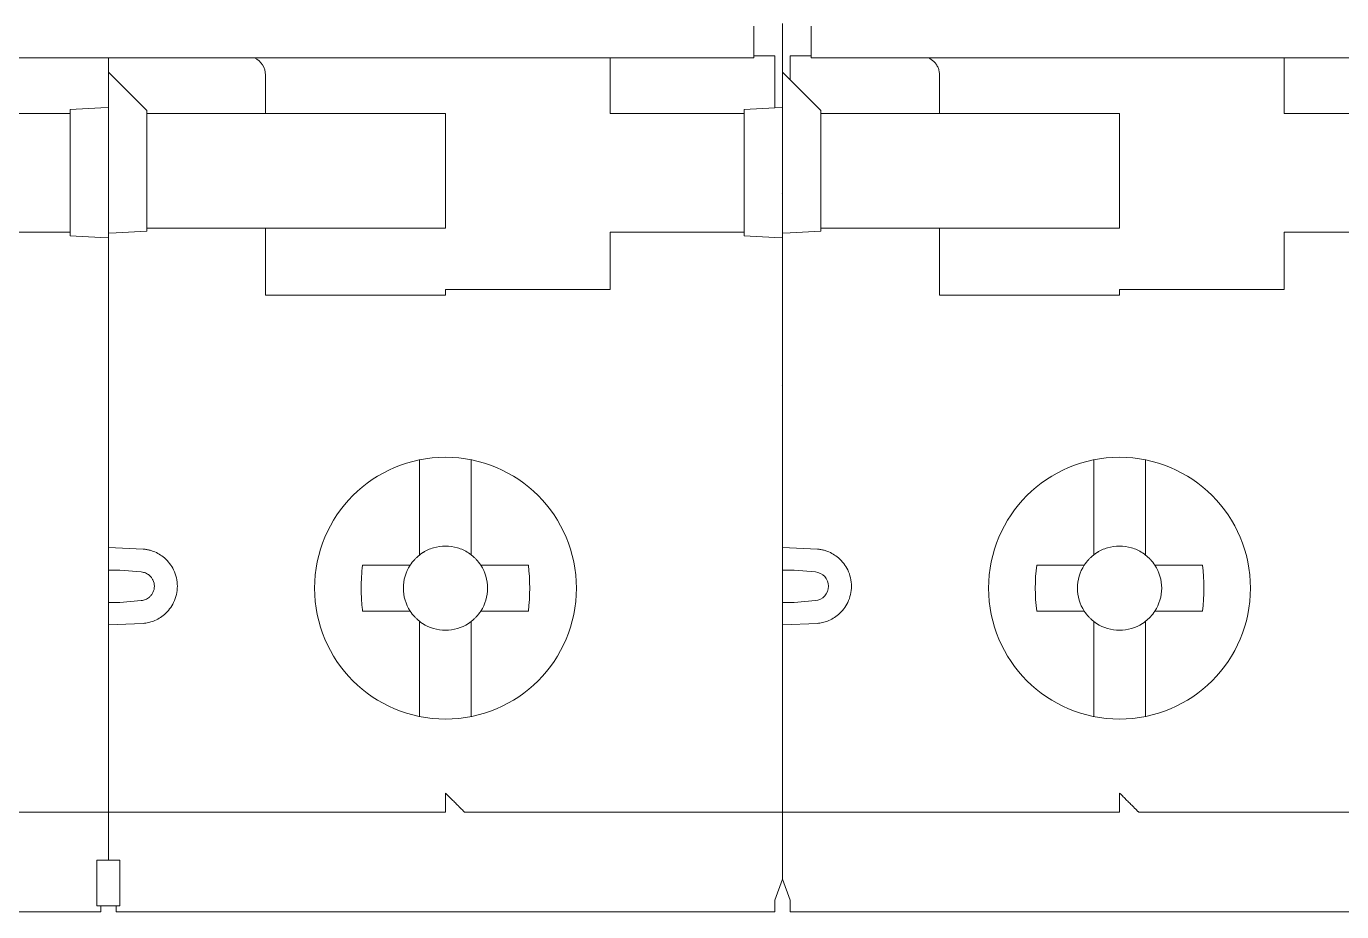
# Model space of a CAD drawing. Header units: millimetres. Extents: x 4137 to 6698, y 1400 to 3585.
# Drawn here: x 4461.8 to 4496.15, y 2326.03 to 2349.15 of the extents above; entities that cross this region are included whole.
import ezdxf

# ---------------------------------------------------------------- set-up
doc = ezdxf.new("R2010")
doc.units = ezdxf.units.MM
doc.layers.add('000-PI-Oprema', color=30, linetype='Continuous', lineweight=5)

msp = doc.modelspace()

# ---------------------------------------------------------------- linework, layer by layer
at = {"layer": '000-PI-Oprema', "color": 0, "lineweight": 0}
for p, q in [((4481.548, 2349.228), (4481.548, 2347.031)), ((4481.548, 2347.955), (4481.548, 2349.228)), ((4451.198, 2348.331), (4476.698, 2348.331)), ((4463.948, 2348.331), (4463.948, 2347.955)), ((4476.698, 2348.33), (4480.798, 2348.33)), ((4477.048, 2348.33), (4477.048, 2346.878)), ((4481.348, 2348.378), (4480.798, 2348.378)), ((4481.348, 2348.378), (4481.348, 2347.02)), ((4482.298, 2348.378), (4481.748, 2348.378)), ((4482.298, 2348.33), (4486.398, 2348.33)), ((4486.398, 2348.331), (4511.898, 2348.331)), ((4494.648, 2346.878), (4494.648, 2348.331)), ((4463.948, 2347.955), (4464.148, 2347.755)), ((4463.948, 2347.031), (4463.948, 2347.955)), ((4468.048, 2346.878), (4468.048, 2347.878)), ((4481.548, 2343.778), (4481.548, 2347.955)), ((4481.548, 2347.955), (4481.748, 2347.755)), ((4481.748, 2347.755), (4481.748, 2347.878)), ((4485.648, 2346.878), (4485.648, 2347.878)), ((4464.148, 2347.755), (4464.948, 2346.955)), ((4481.748, 2347.755), (4482.548, 2346.955)), ((4459.848, 2346.878), (4462.948, 2346.878)), ((4462.948, 2346.978), (4463.748, 2347.02)), ((4462.948, 2346.978), (4462.948, 2346.878)), ((4462.948, 2346.878), (4462.948, 2343.778)), ((4463.948, 2347.031), (4463.748, 2347.02)), ((4463.948, 2347.031), (4463.948, 2343.778)), ((4464.948, 2346.955), (4464.948, 2346.878)), ((4464.948, 2346.878), (4468.048, 2346.878)), ((4464.948, 2346.878), (4464.948, 2343.878)), ((4468.448, 2346.878), (4468.048, 2346.878)), ((4472.748, 2346.878), (4468.448, 2346.878)), ((4472.748, 2343.878), (4472.748, 2346.878)), ((4477.448, 2346.878), (4477.048, 2346.878)), ((4477.448, 2346.878), (4480.548, 2346.878)), ((4480.548, 2346.978), (4481.348, 2347.02)), ((4480.548, 2346.878), (4480.548, 2346.978)), ((4480.548, 2343.778), (4480.548, 2346.878)), ((4481.548, 2347.031), (4481.348, 2347.02)), ((4481.548, 2347.031), (4481.548, 2343.626)), ((4482.548, 2346.955), (4482.548, 2346.878)), ((4485.648, 2346.878), (4482.548, 2346.878)), ((4482.548, 2346.878), (4482.548, 2343.878)), ((4485.648, 2346.878), (4486.048, 2346.878)), ((4486.048, 2346.878), (4490.348, 2346.878)), ((4490.348, 2346.878), (4490.348, 2343.878)), ((4495.048, 2346.878), (4494.648, 2346.878)), ((4495.048, 2346.878), (4498.148, 2346.878)), ((4481.548, 2344.778), (4481.543, 2344.783)), ((4481.553, 2344.578), (4481.548, 2344.578)), ((4462.948, 2343.778), (4459.848, 2343.778)), ((4462.948, 2343.678), (4462.948, 2343.778)), ((4463.748, 2343.636), (4462.948, 2343.678)), ((4463.748, 2343.636), (4463.948, 2343.626)), ((4463.948, 2343.75), (4463.948, 2343.778)), ((4463.948, 2343.75), (4464.148, 2343.76)), ((4463.948, 2343.75), (4463.948, 2343.626)), ((4464.948, 2343.802), (4464.148, 2343.76)), ((4464.948, 2343.878), (4464.948, 2343.802)), ((4468.048, 2343.878), (4464.948, 2343.878)), ((4468.048, 2342.128), (4468.048, 2343.878)), ((4468.048, 2343.878), (4468.448, 2343.878)), ((4468.448, 2343.878), (4472.748, 2343.878)), ((4477.448, 2343.778), (4477.048, 2343.778)), ((4477.048, 2342.278), (4477.048, 2343.778)), ((4477.448, 2343.778), (4480.548, 2343.778)), ((4480.548, 2343.678), (4480.548, 2343.778)), ((4481.348, 2343.636), (4480.548, 2343.678)), ((4481.548, 2343.626), (4481.348, 2343.636)), ((4481.548, 2343.75), (4481.748, 2343.76)), ((4481.548, 2343.75), (4481.548, 2335.855)), ((4482.548, 2343.802), (4481.748, 2343.76)), ((4482.548, 2343.878), (4482.548, 2343.802)), ((4485.648, 2343.878), (4482.548, 2343.878)), ((4485.648, 2342.128), (4485.648, 2343.878)), ((4485.648, 2343.878), (4486.048, 2343.878)), ((4490.348, 2343.878), (4486.048, 2343.878)), ((4495.048, 2343.778), (4494.648, 2343.778)), ((4494.648, 2343.778), (4494.648, 2342.278)), ((4498.148, 2343.778), (4495.048, 2343.778)), ((4463.948, 2335.855), (4463.948, 2343.626)), ((4481.548, 2343.626), (4481.548, 2329.478)), ((4472.748, 2342.278), (4472.748, 2342.128)), ((4472.748, 2342.278), (4477.048, 2342.278)), ((4490.348, 2342.278), (4490.348, 2342.128)), ((4494.648, 2342.278), (4490.348, 2342.278)), ((4472.748, 2342.128), (4468.048, 2342.128)), ((4490.348, 2342.128), (4485.648, 2342.128)), ((4481.548, 2339.978), (4481.553, 2339.978)), ((4481.543, 2339.773), (4481.548, 2339.778)), ((4472.073, 2337.829), (4472.073, 2337.755)), ((4473.423, 2337.755), (4473.423, 2337.829)), ((4489.673, 2337.817), (4489.673, 2337.755)), ((4491.023, 2337.755), (4491.023, 2337.817)), ((4472.073, 2337.755), (4472.073, 2335.635)), ((4473.423, 2335.347), (4473.423, 2337.755)), ((4489.673, 2337.755), (4489.673, 2335.635)), ((4491.023, 2335.635), (4491.023, 2337.755)), ((4463.948, 2335.855), (4463.948, 2333.202)), ((4481.548, 2335.681), (4481.548, 2335.854)), ((4464.858, 2335.5), (4463.948, 2335.538)), ((4482.458, 2335.5), (4481.548, 2335.538)), ((4489.673, 2335.635), (4489.673, 2335.347)), ((4491.023, 2335.635), (4491.023, 2335.347)), ((4470.584, 2335.078), (4471.442, 2335.078)), ((4474.912, 2335.078), (4474.054, 2335.078)), ((4488.184, 2335.078), (4489.042, 2335.078)), ((4492.512, 2335.078), (4491.654, 2335.078)), ((4464.248, 2334.951), (4464.805, 2334.902)), ((4481.548, 2334.106), (4481.548, 2334.951)), ((4481.848, 2334.951), (4482.405, 2334.902)), ((4464.248, 2334.106), (4464.805, 2334.155)), ((4482.405, 2334.155), (4481.848, 2334.106)), ((4471.442, 2333.878), (4470.584, 2333.878)), ((4474.912, 2333.878), (4474.054, 2333.878)), ((4489.042, 2333.878), (4488.184, 2333.878)), ((4492.512, 2333.878), (4491.654, 2333.878)), ((4463.948, 2333.519), (4464.858, 2333.557)), ((4481.548, 2333.519), (4482.458, 2333.557)), ((4489.673, 2333.61), (4489.673, 2333.322)), ((4491.023, 2333.61), (4491.023, 2333.322)), ((4463.948, 2329.478), (4463.948, 2333.202)), ((4472.073, 2333.322), (4472.073, 2331.202)), ((4473.423, 2331.202), (4473.423, 2333.322)), ((4481.548, 2333.203), (4481.548, 2333.256)), ((4481.548, 2333.202), (4481.548, 2329.478)), ((4489.673, 2333.322), (4489.673, 2331.202)), ((4491.023, 2331.202), (4491.023, 2333.322)), ((4472.073, 2331.202), (4472.073, 2331.128)), ((4473.423, 2331.128), (4473.423, 2331.202)), ((4489.673, 2331.202), (4489.673, 2331.128)), ((4491.023, 2331.128), (4491.023, 2331.202)), ((4463.948, 2329.478), (4463.948, 2327.378)), ((4481.548, 2329.478), (4481.548, 2326.878)), ((4481.548, 2329.478), (4481.548, 2326.878)), ((4463.948, 2328.628), (4455.648, 2328.628)), ((4472.748, 2328.628), (4463.948, 2328.628)), ((4481.548, 2328.628), (4473.248, 2328.628)), ((4481.548, 2328.628), (4490.348, 2328.628)), ((4499.148, 2328.628), (4490.848, 2328.628)), ((4464.248, 2327.378), (4463.648, 2327.378)), ((4481.548, 2326.878), (4481.348, 2326.328)), ((4481.548, 2326.878), (4481.748, 2326.329)), ((4463.748, 2326.178), (4463.648, 2326.178)), ((4464.148, 2326.178), (4463.748, 2326.178)), ((4464.248, 2326.178), (4464.148, 2326.178)), ((4463.748, 2326.028), (4458.968, 2326.028)), ((4468.948, 2326.028), (4464.148, 2326.028)), ((4468.948, 2326.028), (4476.568, 2326.028)), ((4481.348, 2326.028), (4476.568, 2326.028)), ((4486.548, 2326.028), (4481.748, 2326.028)), ((4494.168, 2326.028), (4486.548, 2326.028)), ((4498.948, 2326.028), (4494.168, 2326.028))]:
    msp.add_line(p, q, dxfattribs=at)
for centre in [(4472.748, 2334.478), (4490.348, 2334.478)]:
    msp.add_circle(centre, 3.418, dxfattribs=at)
for centre, radius, start, end in [((4467.548, 2347.878), 0.5, 0, 64.7859), ((4472.748, 2334.478), 1.1, 123.0557, 133.0681), ((4472.748, 2334.478), 1.1, 46.9319, 56.9443), ((4490.348, 2334.478), 1.1, 123.0557, 133.0681), ((4490.348, 2334.478), 1.1, 46.9319, 56.9443), ((4472.748, 2334.478), 1.1, 136.9319, 146.9443), ((4472.748, 2334.478), 1.1, 135, 136.9319), ((4472.748, 2334.478), 1.1, 133.0681, 135), ((4472.748, 2334.478), 1.1, 45, 46.9319), ((4472.748, 2334.478), 1.1, 43.0681, 45), ((4472.748, 2334.478), 1.1, 33.0557, 43.0681), ((4490.348, 2334.478), 1.1, 136.9319, 146.9443), ((4490.348, 2334.478), 1.1, 135, 136.9319), ((4490.348, 2334.478), 1.1, 133.0681, 135), ((4490.348, 2334.478), 1.1, 33.0557, 43.0681), ((4472.748, 2334.478), 1.1, 213.0557, 223.0681), ((4472.748, 2334.478), 1.1, 223.0681, 225), ((4472.748, 2334.478), 1.1, 225, 226.9319), ((4472.748, 2334.478), 1.1, 226.9319, 236.9443), ((4472.748, 2334.478), 1.1, 303.0557, 313.0681), ((4472.748, 2334.478), 1.1, 313.0681, 315), ((4472.748, 2334.478), 1.1, 315, 316.9319), ((4472.748, 2334.478), 1.1, 316.9319, 326.9443), ((4490.348, 2334.478), 1.1, 213.0557, 223.0681), ((4490.348, 2334.478), 1.1, 223.0681, 225), ((4490.348, 2334.478), 1.1, 225, 226.9319), ((4490.348, 2334.478), 1.1, 226.9319, 236.9443), ((4490.348, 2334.478), 1.1, 303.0557, 313.0681), ((4490.348, 2334.478), 1.1, 315, 316.9319), ((4490.348, 2334.478), 1.1, 316.9319, 326.9443)]:
    msp.add_arc(centre, radius, start, end, dxfattribs=at)
for points, knots in [([(4480.798, 2349.152), (4480.798, 2349.035), (4480.798, 2348.803), (4480.798, 2348.526), (4480.798, 2348.353), (4480.798, 2348.346), (4480.798, 2348.33)], [0, 0, 0, 0, 0.264619, 0.529237, 0.793855, 1, 1, 1, 1]), ([(4482.298, 2348.33), (4482.298, 2348.346), (4482.298, 2348.353), (4482.298, 2348.526), (4482.298, 2348.803), (4482.298, 2349.035), (4482.298, 2349.152)], [0, 0, 0, 0, 0.206145, 0.470763, 0.735381, 1, 1, 1, 1]), ([(4481.748, 2348.378), (4481.748, 2348.378), (4481.748, 2348.325), (4481.748, 2348.139), (4481.748, 2348.009), (4481.748, 2347.878)], [0, 0, 0, 0, 0.5, 0.5, 1, 1, 1, 1]), ([(4485.354, 2348.33), (4485.405, 2348.303), (4485.482, 2348.261), (4485.564, 2348.161), (4485.611, 2348.074), (4485.642, 2347.979), (4485.646, 2347.911), (4485.648, 2347.878)], [0, 0, 0, 0, 0.351287, 0.528122, 0.693874, 0.849103, 1, 1, 1, 1]), ([(4464.858, 2335.5), (4464.888, 2335.496), (4464.948, 2335.489), (4465.037, 2335.468), (4465.147, 2335.432), (4465.276, 2335.37), (4465.421, 2335.264), (4465.552, 2335.127), (4465.66, 2334.95), (4465.732, 2334.748), (4465.756, 2334.529), (4465.732, 2334.309), (4465.66, 2334.107), (4465.552, 2333.93), (4465.421, 2333.793), (4465.276, 2333.687), (4465.134, 2333.619), (4464.993, 2333.574), (4464.903, 2333.563), (4464.858, 2333.557)], [0, 0, 0, 0, 0.031513, 0.062834, 0.094232, 0.152293, 0.210532, 0.279327, 0.348301, 0.424071, 0.50002, 0.57579, 0.651739, 0.720534, 0.789508, 0.847569, 0.905809, 0.95275, 1, 1, 1, 1]), ([(4473.348, 2335.4), (4473.259, 2335.458), (4473.161, 2335.503), (4472.958, 2335.563), (4472.854, 2335.578), (4472.642, 2335.578), (4472.537, 2335.563), (4472.386, 2335.518), (4472.336, 2335.499), (4472.263, 2335.466), (4472.239, 2335.454), (4472.204, 2335.435), (4472.193, 2335.428), (4472.176, 2335.418), (4472.167, 2335.413), (4472.159, 2335.408), (4472.153, 2335.404), (4472.149, 2335.403), (4472.148, 2335.4)], [0, 0, 0, 0, 0.25, 0.25, 0.5, 0.5, 0.75, 0.75, 0.875, 0.875, 0.9375, 0.9375, 0.96875, 0.96875, 0.984375, 0.992187, 0.992187, 1, 1, 1, 1]), ([(4481.548, 2334.951), (4481.548, 2335.068), (4481.548, 2335.303), (4481.548, 2335.58), (4481.548, 2335.678), (4481.548, 2335.716)], [0, 0, 0, 0, 0.378161, 0.755931, 1, 1, 1, 1]), ([(4482.458, 2335.5), (4482.488, 2335.496), (4482.548, 2335.489), (4482.637, 2335.468), (4482.747, 2335.432), (4482.876, 2335.37), (4483.021, 2335.264), (4483.152, 2335.127), (4483.26, 2334.95), (4483.332, 2334.748), (4483.356, 2334.529), (4483.332, 2334.309), (4483.26, 2334.107), (4483.152, 2333.93), (4483.021, 2333.793), (4482.876, 2333.687), (4482.734, 2333.619), (4482.593, 2333.574), (4482.503, 2333.563), (4482.458, 2333.557)], [0, 0, 0, 0, 0.031513, 0.062834, 0.094232, 0.152293, 0.210532, 0.279327, 0.348301, 0.424071, 0.50002, 0.57579, 0.651739, 0.720534, 0.789508, 0.847569, 0.905809, 0.95275, 1, 1, 1, 1]), ([(4490.948, 2335.4), (4490.859, 2335.458), (4490.761, 2335.503), (4490.558, 2335.563), (4490.454, 2335.578), (4490.242, 2335.578), (4490.137, 2335.563), (4489.986, 2335.518), (4489.936, 2335.499), (4489.863, 2335.466), (4489.839, 2335.454), (4489.804, 2335.435), (4489.793, 2335.428), (4489.776, 2335.418), (4489.767, 2335.413), (4489.759, 2335.408), (4489.753, 2335.404), (4489.749, 2335.403), (4489.748, 2335.4)], [0, 0, 0, 0, 0.25, 0.25, 0.5, 0.5, 0.75, 0.75, 0.875, 0.875, 0.9375, 0.9375, 0.96875, 0.96875, 0.984375, 0.992188, 0.992188, 1, 1, 1, 1]), ([(4470.584, 2335.078), (4470.56, 2334.879), (4470.548, 2334.679), (4470.548, 2334.378), (4470.551, 2334.278), (4470.56, 2334.128), (4470.564, 2334.078), (4470.57, 2334.003), (4470.574, 2333.966), (4470.579, 2333.922), (4470.581, 2333.9), (4470.582, 2333.891), (4470.583, 2333.885), (4470.585, 2333.881), (4470.584, 2333.878)], [0, 0, 0, 0, 0.5, 0.5, 0.75, 0.75, 0.875, 0.875, 0.9375, 0.96875, 0.984375, 0.992188, 0.992188, 1, 1, 1, 1]), ([(4471.826, 2335.078), (4471.71, 2334.9), (4471.648, 2334.692), (4471.648, 2334.266), (4471.71, 2334.057), (4471.826, 2333.879)], [0, 0, 0, 0, 0.5, 0.5, 1, 1, 1, 1]), ([(4473.67, 2333.878), (4473.786, 2334.057), (4473.848, 2334.266), (4473.848, 2334.689), (4473.787, 2334.9), (4473.67, 2335.079)], [0, 0, 0, 0, 0.5, 0.5, 1, 1, 1, 1]), ([(4489.042, 2335.078), (4489.109, 2335.078), (4489.233, 2335.079), (4489.365, 2335.078), (4489.426, 2335.078)], [0, 0, 0, 0, 0.540007, 1, 1, 1, 1]), ([(4491.27, 2333.878), (4491.386, 2334.057), (4491.448, 2334.266), (4491.448, 2334.691), (4491.386, 2334.9), (4491.27, 2335.079)], [0, 0, 0, 0, 0.5, 0.5, 1, 1, 1, 1]), ([(4463.948, 2334.951), (4463.948, 2334.951), (4463.977, 2334.951), (4464.094, 2334.951), (4464.177, 2334.951), (4464.248, 2334.951)], [0, 0, 0, 0, 0.5, 0.5, 1, 1, 1, 1]), ([(4464.805, 2334.155), (4464.825, 2334.157), (4464.864, 2334.163), (4464.919, 2334.181), (4464.971, 2334.208), (4465.023, 2334.247), (4465.072, 2334.298), (4465.129, 2334.39), (4465.161, 2334.528), (4465.129, 2334.667), (4465.072, 2334.758), (4465.01, 2334.824), (4464.921, 2334.882), (4464.844, 2334.895), (4464.805, 2334.902)], [0, 0, 0, 0, 0.053559, 0.105722, 0.157796, 0.211095, 0.279916, 0.349203, 0.500308, 0.651412, 0.720233, 0.789521, 0.894347, 1, 1, 1, 1]), ([(4481.548, 2334.951), (4481.548, 2334.951), (4481.577, 2334.951), (4481.694, 2334.951), (4481.777, 2334.951), (4481.848, 2334.951)], [0, 0, 0, 0, 0.5, 0.5, 1, 1, 1, 1]), ([(4482.405, 2334.902), (4482.498, 2334.894), (4482.587, 2334.85), (4482.712, 2334.713), (4482.748, 2334.621), (4482.748, 2334.436), (4482.712, 2334.343), (4482.587, 2334.207), (4482.498, 2334.163), (4482.405, 2334.155)], [0, 0, 0, 0, 0.25, 0.25, 0.5, 0.5, 0.75, 0.75, 1, 1, 1, 1]), ([(4463.948, 2334.106), (4463.948, 2334.106), (4463.98, 2334.106), (4464.091, 2334.106), (4464.169, 2334.106), (4464.248, 2334.106)], [0, 0, 0, 0, 0.5, 0.5, 1, 1, 1, 1]), ([(4481.548, 2333.256), (4481.548, 2333.26), (4481.548, 2333.284), (4481.548, 2333.458), (4481.548, 2333.75), (4481.548, 2333.987), (4481.548, 2334.106)], [0, 0, 0, 0, 0.06983, 0.379482, 0.689581, 1, 1, 1, 1]), ([(4481.548, 2334.106), (4481.548, 2334.106), (4481.58, 2334.106), (4481.691, 2334.106), (4481.769, 2334.106), (4481.848, 2334.106)], [0, 0, 0, 0, 0.5, 0.5, 1, 1, 1, 1]), ([(4489.042, 2333.878), (4489.109, 2333.878), (4489.234, 2333.878), (4489.365, 2333.878), (4489.426, 2333.878)], [0, 0, 0, 0, 0.54278, 1, 1, 1, 1]), ([(4472.148, 2333.556), (4472.326, 2333.441), (4472.534, 2333.379), (4472.958, 2333.378), (4473.17, 2333.441), (4473.348, 2333.556)], [0, 0, 0, 0, 0.5, 0.5, 1, 1, 1, 1]), ([(4489.748, 2333.556), (4489.926, 2333.441), (4490.134, 2333.379), (4490.558, 2333.378), (4490.77, 2333.441), (4490.948, 2333.556)], [0, 0, 0, 0, 0.5, 0.5, 1, 1, 1, 1]), ([(4472.748, 2329.128), (4472.748, 2329.107), (4472.748, 2329.065), (4472.748, 2329.004), (4472.748, 2328.932), (4472.748, 2328.852), (4472.748, 2328.773), (4472.748, 2328.708), (4472.748, 2328.662), (4472.748, 2328.634), (4472.748, 2328.63), (4472.748, 2328.628)], [0, 0, 0, 0, 0.080758, 0.160392, 0.240099, 0.368585, 0.500066, 0.628554, 0.760036, 0.877963, 1, 1, 1, 1]), ([(4472.748, 2329.128), (4472.768, 2329.108), (4472.806, 2329.07), (4472.858, 2329.018), (4472.902, 2328.974), (4472.959, 2328.917), (4473.026, 2328.85), (4473.103, 2328.773), (4473.166, 2328.71), (4473.212, 2328.663), (4473.242, 2328.634), (4473.246, 2328.63), (4473.248, 2328.628)], [0, 0, 0, 0, 0.090531, 0.16862, 0.234268, 0.287481, 0.430984, 0.554468, 0.680793, 0.795506, 0.900919, 1, 1, 1, 1]), ([(4490.348, 2329.128), (4490.348, 2329.107), (4490.348, 2329.065), (4490.348, 2329.004), (4490.348, 2328.932), (4490.348, 2328.852), (4490.348, 2328.773), (4490.348, 2328.708), (4490.348, 2328.662), (4490.348, 2328.634), (4490.348, 2328.63), (4490.348, 2328.628)], [0, 0, 0, 0, 0.080758, 0.160392, 0.240099, 0.368585, 0.500066, 0.628554, 0.760036, 0.877963, 1, 1, 1, 1]), ([(4490.848, 2328.628), (4490.847, 2328.629), (4490.846, 2328.63), (4490.839, 2328.637), (4490.827, 2328.649), (4490.804, 2328.672), (4490.764, 2328.712), (4490.701, 2328.775), (4490.625, 2328.851), (4490.539, 2328.937), (4490.445, 2329.031), (4490.38, 2329.096), (4490.348, 2329.128)], [0, 0, 0, 0, 0.051851, 0.10362, 0.156261, 0.210683, 0.323967, 0.445967, 0.575521, 0.712834, 0.854621, 1, 1, 1, 1]), ([(4463.648, 2326.178), (4463.648, 2326.227), (4463.648, 2326.292), (4463.648, 2326.556), (4463.648, 2326.817), (4463.648, 2327.378)], [0.2858647, 0.2858647, 0.2858647, 0.2858647, 0.5, 0.5, 1, 1, 1, 1]), ([(4464.248, 2326.178), (4464.248, 2326.197), (4464.248, 2326.252), (4464.248, 2326.366), (4464.248, 2326.525), (4464.248, 2326.703), (4464.248, 2326.89), (4464.248, 2327.015), (4464.248, 2327.378)], [0.287427, 0.287427, 0.287427, 0.287427, 0.3699948, 0.5001298, 0.629921, 0.7600558, 0.879771, 1, 1, 1, 1]), ([(4463.748, 2326.028), (4463.748, 2326.037), (4463.748, 2326.054), (4463.748, 2326.122), (4463.748, 2326.177), (4463.748, 2326.178)], [0, 0, 0, 0, 0.494587, 0.989166, 1, 1, 1, 1]), ([(4464.148, 2326.178), (4464.148, 2326.177), (4464.148, 2326.122), (4464.148, 2326.054), (4464.148, 2326.037), (4464.148, 2326.028)], [0, 0, 0, 0, 0.010834, 0.505413, 1, 1, 1, 1]), ([(4481.348, 2326.028), (4481.348, 2326.028), (4481.348, 2326.082), (4481.348, 2326.219), (4481.348, 2326.271), (4481.348, 2326.328)], [0, 0, 0, 0, 0.5, 0.5, 0.737757, 0.737757, 0.737757, 0.737757]), ([(4481.748, 2326.028), (4481.748, 2326.029), (4481.748, 2326.031), (4481.748, 2326.043), (4481.748, 2326.066), (4481.748, 2326.107), (4481.748, 2326.172), (4481.748, 2326.247), (4481.748, 2326.302), (4481.748, 2326.329)], [0, 0, 0, 0, 0.0807576, 0.160392, 0.2400995, 0.3685854, 0.5000663, 0.6285535, 0.7387531, 0.7387531, 0.7387531, 0.7387531])]:
    msp.add_open_spline(points, degree=3, knots=knots, dxfattribs=at)
for points in [[(4472.073, 2335.635), (4472.073, 2335.597), (4472.073, 2335.558), (4472.073, 2335.347)], [(4471.442, 2335.078), (4471.565, 2335.078), (4471.692, 2335.078), (4471.826, 2335.078)], [(4474.054, 2335.078), (4473.93, 2335.078), (4473.804, 2335.078), (4473.67, 2335.078)], [(4474.912, 2335.078), (4474.96, 2334.68), (4474.96, 2334.277), (4474.912, 2333.878)], [(4488.184, 2335.078), (4488.136, 2334.68), (4488.136, 2334.277), (4488.184, 2333.879)], [(4489.426, 2335.078), (4489.31, 2334.9), (4489.248, 2334.691), (4489.248, 2334.478)], [(4491.099, 2335.282), (4491.108, 2335.274), (4491.117, 2335.265), (4491.126, 2335.256)], [(4491.126, 2335.256), (4491.134, 2335.247), (4491.143, 2335.239), (4491.151, 2335.23)], [(4491.654, 2335.078), (4491.53, 2335.078), (4491.404, 2335.078), (4491.27, 2335.078)], [(4492.512, 2333.878), (4492.56, 2334.277), (4492.56, 2334.68), (4492.512, 2335.078)], [(4489.248, 2334.478), (4489.248, 2334.267), (4489.31, 2334.056), (4489.426, 2333.878)], [(4471.442, 2333.878), (4471.565, 2333.878), (4471.692, 2333.878), (4471.826, 2333.878)], [(4473.67, 2333.878), (4473.804, 2333.878), (4473.93, 2333.878), (4474.054, 2333.878)], [(4491.126, 2333.701), (4491.117, 2333.692), (4491.108, 2333.683), (4491.099, 2333.675)], [(4491.27, 2333.878), (4491.404, 2333.878), (4491.53, 2333.878), (4491.654, 2333.878)], [(4472.073, 2333.61), (4472.073, 2333.399), (4472.073, 2333.36), (4472.073, 2333.322)], [(4473.423, 2333.61), (4473.423, 2333.399), (4473.423, 2333.36), (4473.423, 2333.322)]]:
    msp.add_open_spline(points, degree=3, dxfattribs=at)

doc.saveas('drawing.dxf')
